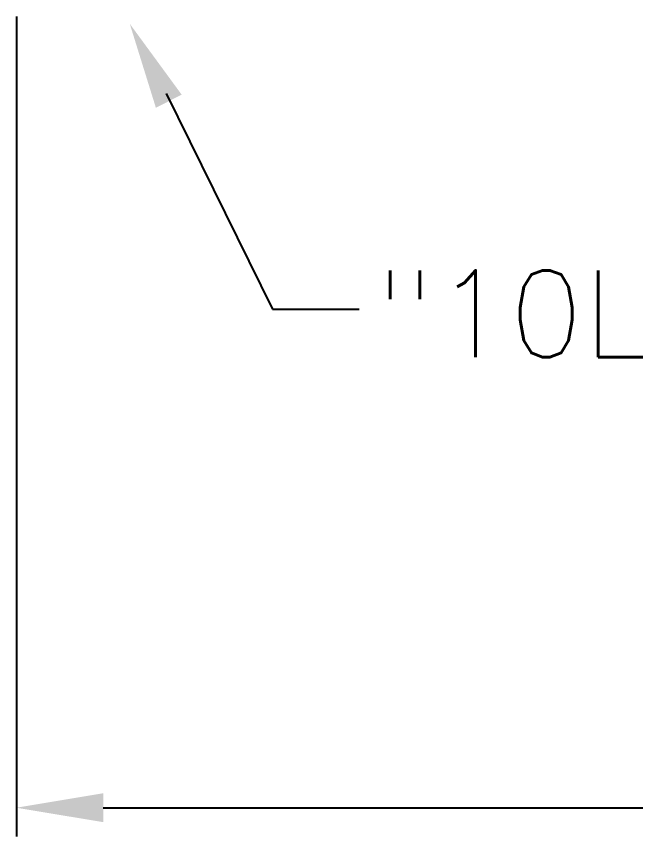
# Model space of a CAD drawing. Extents: x -344 to -21, y -394 to -4.
# Drawn here: x -297.39 to -275.8, y -172.48 to -143.86 of the extents above; entities that cross this region are included whole.
import ezdxf

# ---------------------------------------------------------------- set-up
doc = ezdxf.new("R2010")
doc.units = 0
doc.header["$MEASUREMENT"] = 0
doc.layers.add('1D', color=4, linetype='CONTINUOUS')
doc.styles.add('simplex', font='SIMPLEX.SHX')

msp = doc.modelspace()

# ---------------------------------------------------------------- linework, layer by layer
at = {"layer": '1D'}
for p, q in [((-297.3883, -143.8557), (-297.3883, -172.4848)), ((-292.1643, -146.5487), (-288.4641, -154.0737)), ((-288.4641, -154.0737), (-285.4391, -154.0737)), ((-294.3633, -171.4768), (-234.3201, -171.4768))]:
    msp.add_line(p, q, dxfattribs=at)
for points in [[(-292.5258, -147.0419), (-293.4356, -144.1133), (-291.6251, -146.5886)], [(-294.3633, -170.9726), (-294.3633, -171.9809), (-297.3883, -171.4768)]]:
    msp.add_solid(points, dxfattribs=at)

# ---------------------------------------------------------------- texts
at = {"layer": '1D', "style": 'simplex'}
msp.add_text('"10L T/SLP (3x3) 2.60x1.90MM-V9"', height=3.025, dxfattribs=at).set_placement((-284.8772, -155.7456))

doc.saveas('drawing.dxf')
